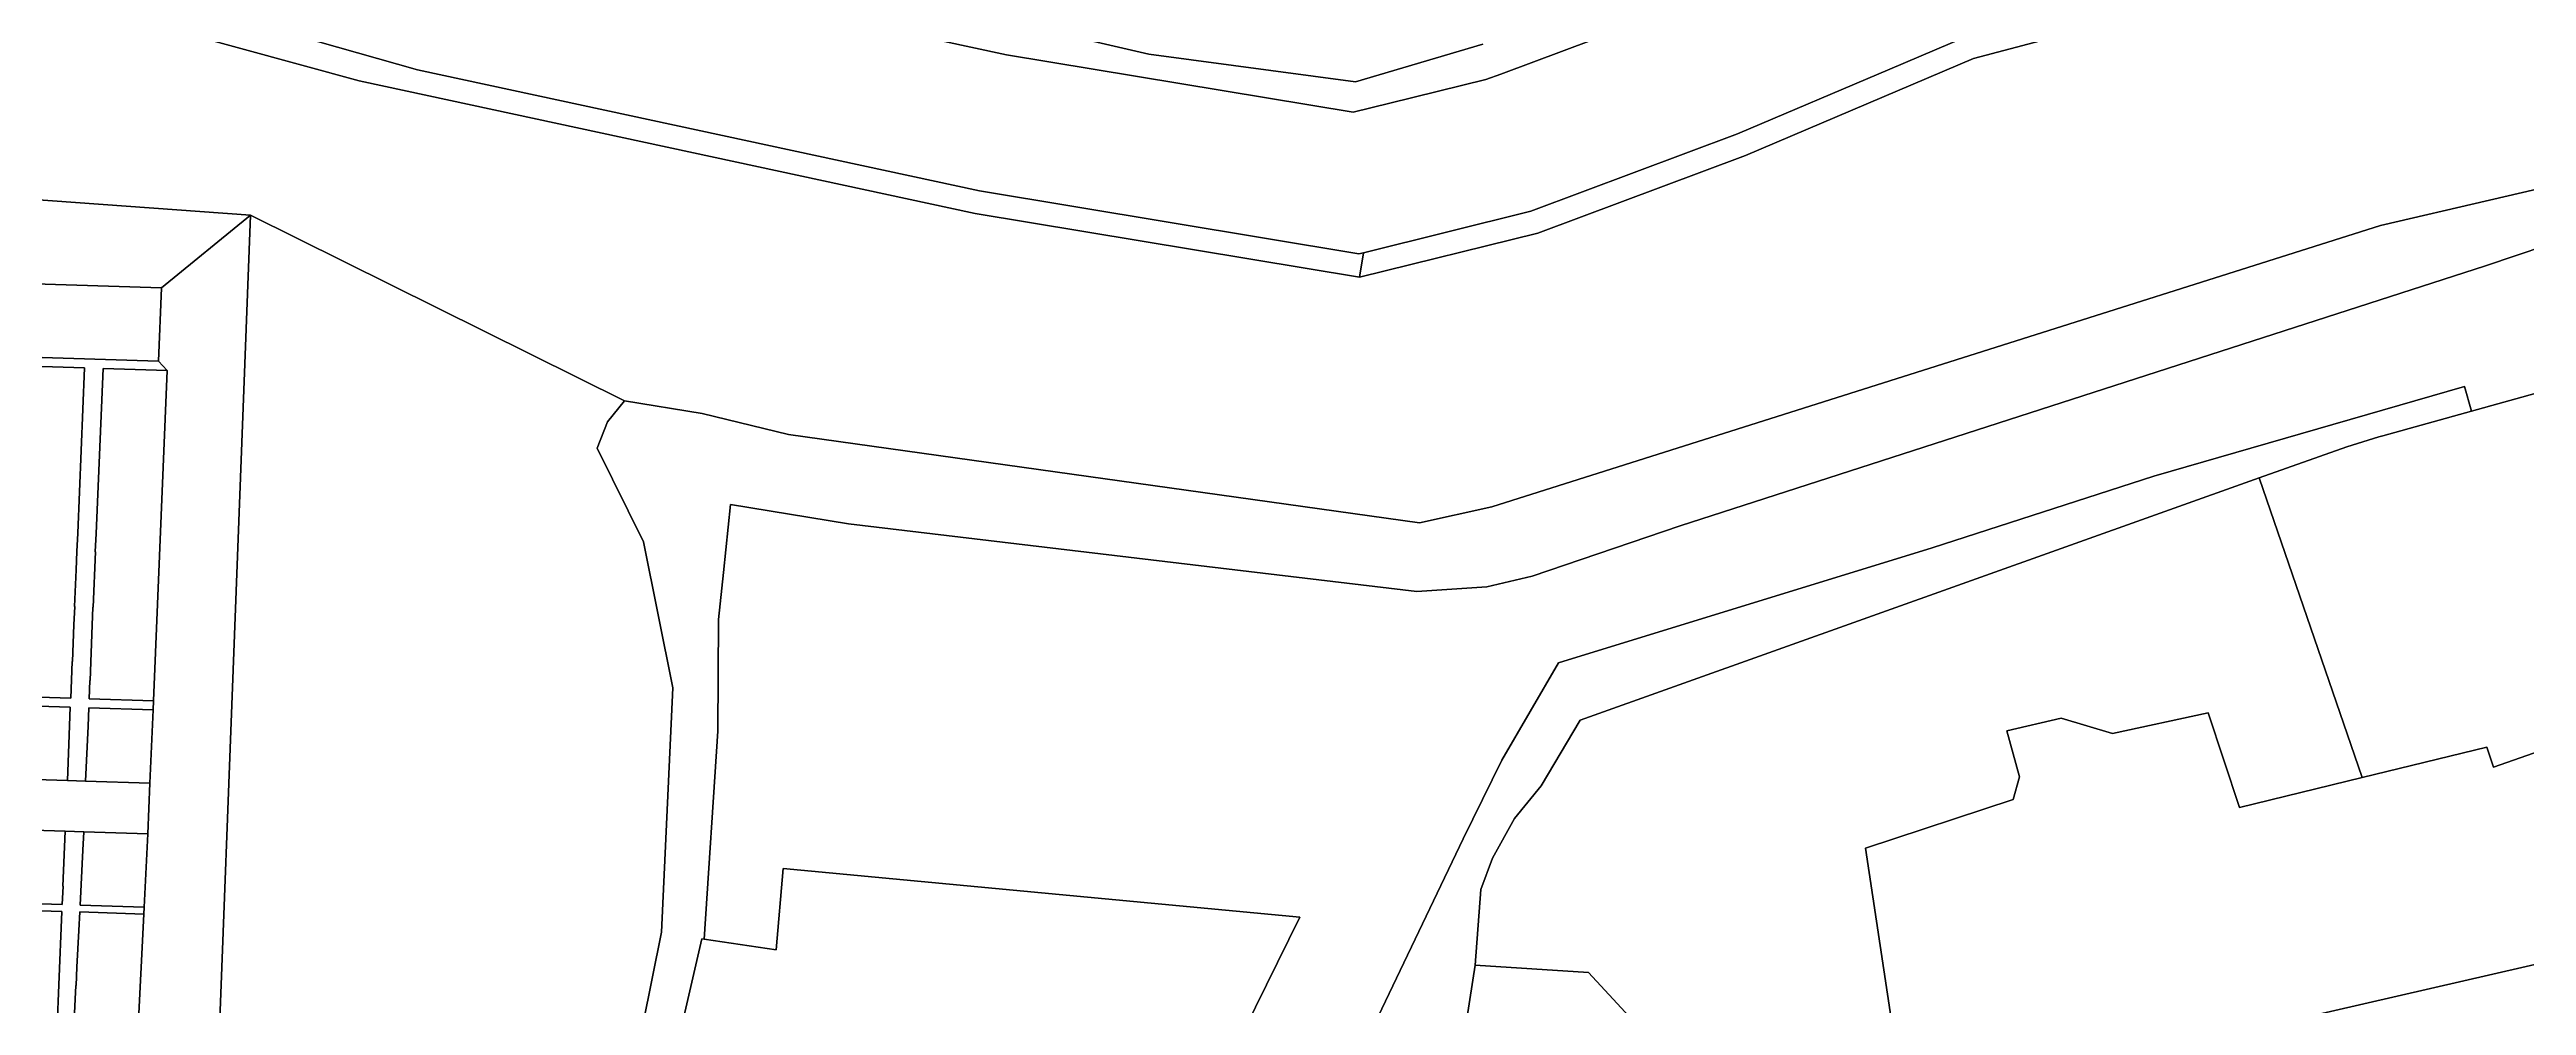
# Model space of a CAD drawing. Extents: x 536464 to 539642, y 1194643 to 1197409.
# Drawn here: x 537380 to 537920, y 1195774 to 1195983 of the extents above; entities that cross this region are included whole.
import ezdxf

# ---------------------------------------------------------------- set-up
doc = ezdxf.new("R2010")
doc.units = 0
for name, color, linetype in [('Level 30', 7, 'Continuous'), ('Level 32', 7, 'Continuous'), ('Level 33', 7, 'Continuous'), ('Level 35', 7, 'Continuous'), ('Level 54', 7, 'Continuous'), ('Level 59', 7, 'Continuous'), ('Level 60', 7, 'Continuous')]:
    doc.layers.add(name, color=color, linetype=linetype)

msp = doc.modelspace()

# ---------------------------------------------------------------- linework, layer by layer
at = {"layer": 'Level 30'}
for points in [[(537736.77, 1195992.33), (537696.5, 1195977.26), (537693.21, 1195976.15), (537672.32, 1195970.98), (537664.32, 1195968.99), (537588.85, 1195981.51), (537440.88, 1196013.39)], [(537440.88, 1196013.39), (537588.85, 1195981.51), (537664.32, 1195968.99), (537672.32, 1195970.98), (537693.21, 1195976.15), (537696.5, 1195977.26), (537736.77, 1195992.33)], [(537993.94, 1195983.59), (537982.67, 1195977.99), (537967.05, 1195969.89), (537935.64, 1195955.34), (537888.17, 1195944.32), (537694.57, 1195883.06), (537678.79, 1195879.58), (537541.31, 1195898.77), (537522.49, 1195903.37), (537505.62, 1195906.12), (537424.09, 1195946.53), (536980.64, 1195978.67), (536986.63, 1196009.38)], [(537383.77, 1195993.29), (537447.78, 1195975.84), (537581.98, 1195946.92), (537665.75, 1195933.03), (537704.58, 1195942.66), (537749.84, 1195959.59), (537799.46, 1195980.71), (537909.66, 1196009.8)], [(537909.66, 1196009.8), (537799.46, 1195980.71), (537749.84, 1195959.59), (537704.58, 1195942.66), (537665.75, 1195933.03), (537666.58, 1195938.39), (537703.07, 1195947.44), (537748.05, 1195964.25), (537781.23, 1195978.39), (537797.84, 1195985.44)], [(537438.72, 1195984.4), (537460.53, 1195978.2), (537582.96, 1195951.83), (537665.54, 1195938.14), (537666.58, 1195938.39), (537665.75, 1195933.03), (537581.98, 1195946.92), (537447.78, 1195975.84), (537383.77, 1195993.29)], [(537797.84, 1195985.44), (537781.23, 1195978.39), (537748.05, 1195964.25), (537703.07, 1195947.44), (537666.58, 1195938.39), (537665.54, 1195938.14), (537582.96, 1195951.83), (537460.53, 1195978.2), (537438.72, 1195984.4)], [(537593.12, 1195987.79), (537619.81, 1195981.63), (537664.85, 1195975.59), (537692.62, 1195983.84)], [(537692.62, 1195983.84), (537664.85, 1195975.59), (537619.81, 1195981.63), (537593.12, 1195987.79)], [(537503.4, 1195739.57), (537513.63, 1195790.42), (537516.14, 1195843.65), (537509.75, 1195875.39), (537499.63, 1195895.79), (537501.87, 1195901.58), (537505.62, 1195906.12), (537522.49, 1195903.37), (537541.31, 1195898.77), (537678.79, 1195879.58), (537694.57, 1195883.06), (537888.17, 1195944.32), (537935.64, 1195955.34)], [(537930.85, 1195942.19), (537911.03, 1195935.5), (537735.61, 1195878.91), (537703.36, 1195867.93), (537693.47, 1195865.58), (537678.23, 1195864.62), (537554.37, 1195879.35), (537528.7, 1195883.56), (537527.18, 1195868.76), (537526.1, 1195858.52), (537525.92, 1195834.14), (537522.94, 1195788.9), (537522.44, 1195788.97), (537506.88, 1195721.57)], [(537635.79, 1195759.35), (537652.74, 1195793.63), (537540.18, 1195804.24), (537538.66, 1195786.54), (537522.94, 1195788.9), (537525.92, 1195834.14), (537526.1, 1195858.52), (537527.18, 1195868.76), (537528.7, 1195883.56), (537554.37, 1195879.35), (537678.23, 1195864.62), (537693.47, 1195865.58), (537703.36, 1195867.93), (537735.61, 1195878.91), (537911.03, 1195935.5), (537930.85, 1195942.19)], [(537320.38, 1195645.24), (537393.24, 1195662.03), (537413.44, 1195666.63), (537501.91, 1195686.79), (537507.18, 1195688), (537977.02, 1195796.08), (538012.62, 1195804.27), (538123.2, 1195829.71), (538173.69, 1195841.32), (538188.01, 1195844.6), (538379.02, 1195888.31), (538476.76, 1195910.44), (538481.88, 1195911.6), (538530.06, 1195922.5), (538589.13, 1195935.88)], [(537374.08, 1195915.72), (537404.06, 1195914.78), (537405.98, 1195912.72), (537392.01, 1195913.18), (537390.5, 1195877.2), (537390.47, 1195877.2), (537390.3, 1195873.21), (537390.33, 1195873.21), (537389.83, 1195861.21), (537389.77, 1195861.21), (537389.6, 1195857.23), (537389.64, 1195857.23), (537389.15, 1195845.23), (537389.12, 1195845.23), (537388.96, 1195841.24), (537402.96, 1195840.8), (537402.89, 1195838.81), (537388.91, 1195839.25), (537388.74, 1195835.25), (537388.72, 1195835.25), (537388.2, 1195823.27), (537384.21, 1195823.4), (537384.56, 1195831.38), (537384.53, 1195831.38), (537384.86, 1195839.38), (537370.88, 1195839.82)], [(537947.14, 1195914.8), (537908.01, 1195903.89), (537906.46, 1195909.27), (537838.74, 1195889.7), (537790.46, 1195874.11), (537709.1, 1195849.04), (537696.71, 1195827.89), (537688.32, 1195810.73), (537664.95, 1195761.88)], [(537370.98, 1195841.81), (537384.98, 1195841.37), (537385.14, 1195845.36), (537385.11, 1195845.36), (537385.28, 1195849.36), (537385.31, 1195849.36), (537385.62, 1195857.35), (537385.64, 1195857.35), (537385.83, 1195861.34), (537385.79, 1195861.34), (537386.12, 1195869.34), (537386.16, 1195869.34), (537386.31, 1195873.33), (537386.29, 1195873.33), (537386.46, 1195877.32), (537386.48, 1195877.32), (537387.98, 1195913.3), (537373.99, 1195913.73)], [(537664.95, 1195761.88), (537688.32, 1195810.73), (537696.71, 1195827.89), (537709.1, 1195849.04), (537790.46, 1195874.11), (537838.74, 1195889.7), (537906.46, 1195909.27), (537908.01, 1195903.89), (537888.65, 1195898.5), (537887.81, 1195898.25), (537880.8, 1195896.14), (537861.69, 1195889.33), (537713.76, 1195836.56), (537705.28, 1195822.29), (537699.49, 1195815.16), (537694.67, 1195806.49), (537692.17, 1195799.71), (537690.92, 1195783.18), (537686.47, 1195754.66)], [(537782.34, 1195766.27), (537775.94, 1195808.72), (537808.1, 1195819.3), (537809.51, 1195824.24), (537806.77, 1195834.22), (537818.56, 1195837), (537829.76, 1195833.69), (537850.58, 1195838.2), (537857.44, 1195817.52), (537884.16, 1195824.05), (537911.3, 1195830.68), (537912.8, 1195826.36), (537928.78, 1195831.92)], [(537370.21, 1195823.84), (537384.21, 1195823.4), (537388.2, 1195823.27), (537402.21, 1195822.83), (537401.76, 1195811.84), (537387.79, 1195812.28), (537383.74, 1195812.41), (537369.76, 1195812.85)], [(537369.09, 1195796.86), (537383.1, 1195796.42), (537383.27, 1195800.41), (537383.24, 1195800.41), (537383.74, 1195812.41), (537387.79, 1195812.28), (537387.59, 1195808.28), (537387.56, 1195808.28), (537386.98, 1195796.29), (537400.96, 1195795.85), (537400.89, 1195794.35), (537386.91, 1195794.79), (537386.71, 1195790.79), (537386.69, 1195790.79), (537386.48, 1195786.79), (537386.29, 1195782.8), (537386.31, 1195782.8), (537386.11, 1195778.8), (537386.08, 1195778.8), (537385.49, 1195766.82)], [(537506.88, 1195721.57), (537522.44, 1195788.97), (537522.94, 1195788.9), (537538.66, 1195786.54), (537540.18, 1195804.24), (537652.74, 1195793.63), (537635.79, 1195759.35)], [(537977.02, 1195796.08), (537507.18, 1195688)], [(537381.99, 1195769.94), (537382.37, 1195778.92), (537382.34, 1195778.92), (537383.01, 1195794.92), (537369.03, 1195795.36)], [(537686.47, 1195754.66), (537690.92, 1195783.18), (537715.59, 1195781.64), (537737, 1195758.42)]]:
    msp.add_lwpolyline(points, dxfattribs=at)
for points in [[(537424.09, 1195946.53), (537404.73, 1195930.76), (537374.74, 1195931.71), (537364.17, 1195932.04), (537332.2, 1195933.06), (537319.39, 1195933.89), (537273.45, 1195936.86), (537268.66, 1195937.17), (537213.17, 1195940.76), (537197.73, 1195941.75), (537185.98, 1195942.52), (537130.31, 1195948.12), (537122.94, 1195948.71), (537097.91, 1195951.23), (537085, 1195952.54), (537064.5, 1195954.6), (537049.23, 1195956.14), (537048.24, 1195956.24), (537039.6, 1195957.11), (537036.62, 1195957.41), (536987.37, 1195962.37), (536980.64, 1195978.67)], [(537413.44, 1195666.63), (537393.24, 1195662.03), (537396.84, 1195677.43), (537397.61, 1195697.43), (537397.69, 1195699.43), (537398.38, 1195715.42), (537397.49, 1195726.43), (537400.89, 1195794.35), (537400.96, 1195795.85), (537401.76, 1195811.84), (537402.21, 1195822.83), (537402.89, 1195838.81), (537402.96, 1195840.8), (537405.98, 1195912.72), (537404.06, 1195914.78), (537404.73, 1195930.76), (537424.09, 1195946.53)], [(537505.62, 1195906.12), (537501.87, 1195901.58), (537499.63, 1195895.79), (537509.75, 1195875.39), (537516.14, 1195843.65), (537513.63, 1195790.42), (537503.4, 1195739.57), (537499.02, 1195721.33), (537499.62, 1195708.61), (537499.44, 1195707.51), (537501.91, 1195686.79), (537413.44, 1195666.63), (537424.09, 1195946.53)], [(537404.73, 1195930.76), (537404.06, 1195914.78), (537374.08, 1195915.72), (537374.74, 1195931.71)], [(537950.06, 1195907.53), (537953.38, 1195899.42), (537954.76, 1195898.63), (537955.5, 1195897.93), (537974.52, 1195849.16), (537977.06, 1195846.98), (537977.17, 1195846.76), (537931.33, 1195832.8), (537928.78, 1195831.92), (537912.8, 1195826.36), (537911.3, 1195830.68), (537884.16, 1195824.05), (537861.69, 1195889.33), (537880.8, 1195896.14), (537887.81, 1195898.25), (537888.65, 1195898.5), (537908.01, 1195903.89), (537947.14, 1195914.8)], [(537387.98, 1195913.3), (537386.48, 1195877.32), (537386.46, 1195877.32), (537386.29, 1195873.33), (537386.31, 1195873.33), (537386.16, 1195869.34), (537386.12, 1195869.34), (537385.79, 1195861.34), (537385.83, 1195861.34), (537385.64, 1195857.35), (537385.62, 1195857.35), (537385.31, 1195849.36), (537385.28, 1195849.36), (537385.11, 1195845.36), (537385.14, 1195845.36), (537384.98, 1195841.37), (537370.98, 1195841.81), (537371.3, 1195849.8), (537373.99, 1195913.73)], [(537405.98, 1195912.72), (537402.96, 1195840.8), (537388.96, 1195841.24), (537389.12, 1195845.23), (537389.15, 1195845.23), (537389.64, 1195857.23), (537389.6, 1195857.23), (537389.77, 1195861.21), (537389.83, 1195861.21), (537390.33, 1195873.21), (537390.3, 1195873.21), (537390.47, 1195877.2), (537390.5, 1195877.2), (537392.01, 1195913.18)], [(537884.16, 1195824.05), (537857.44, 1195817.52), (537850.58, 1195838.2), (537829.76, 1195833.69), (537818.56, 1195837), (537806.77, 1195834.22), (537809.51, 1195824.24), (537808.1, 1195819.3), (537775.94, 1195808.72), (537782.34, 1195766.27), (537765.71, 1195761.4), (537745.47, 1195758.12), (537737, 1195758.42), (537715.59, 1195781.64), (537690.92, 1195783.18), (537692.17, 1195799.71), (537694.67, 1195806.49), (537699.49, 1195815.16), (537705.28, 1195822.29), (537713.76, 1195836.56), (537861.69, 1195889.33)], [(537384.86, 1195839.38), (537384.53, 1195831.38), (537384.56, 1195831.38), (537384.21, 1195823.4), (537370.21, 1195823.84), (537370.88, 1195839.82)], [(537402.89, 1195838.81), (537402.21, 1195822.83), (537388.2, 1195823.27), (537388.72, 1195835.25), (537388.74, 1195835.25), (537388.91, 1195839.25)], [(537383.74, 1195812.41), (537383.24, 1195800.41), (537383.27, 1195800.41), (537383.1, 1195796.42), (537369.09, 1195796.86), (537369.76, 1195812.85)], [(537401.76, 1195811.84), (537400.96, 1195795.85), (537386.98, 1195796.29), (537387.56, 1195808.28), (537387.59, 1195808.28), (537387.79, 1195812.28)], [(537383.01, 1195794.92), (537382.34, 1195778.92), (537382.37, 1195778.92), (537381.99, 1195769.94), (537381.97, 1195769.94), (537381.76, 1195764.94), (537381.81, 1195764.94), (537381.59, 1195759.74), (537381.54, 1195759.74), (537381.21, 1195751.74), (537381.23, 1195751.74), (537381.06, 1195747.75), (537381.04, 1195747.75), (537380.88, 1195743.75), (537380.9, 1195743.75), (537380.74, 1195739.76), (537380.71, 1195739.76), (537380.53, 1195735.62), (537380.37, 1195731.76), (537380.39, 1195731.76), (537380.23, 1195727.76), (537366.23, 1195728.21), (537369.03, 1195795.36)], [(537400.89, 1195794.35), (537397.49, 1195726.43), (537383.49, 1195726.87), (537384.48, 1195746.84), (537384.5, 1195746.84), (537384.71, 1195750.84), (537384.69, 1195750.84), (537385.08, 1195758.83), (537385.29, 1195762.82), (537385.31, 1195762.82), (537385.51, 1195766.82), (537385.49, 1195766.82), (537386.08, 1195778.8), (537386.11, 1195778.8), (537386.31, 1195782.8), (537386.29, 1195782.8), (537386.48, 1195786.79), (537386.69, 1195790.79), (537386.71, 1195790.79), (537386.91, 1195794.79)]]:
    msp.add_lwpolyline(points, close=True, dxfattribs=at)

# ---------------------------------------------------------------- texts
at = {"layer": 'Level 32'}
for s, p in [('NTS(1951.07)', (537917.75, 1195867.26)), ('NTS(270.6);NTS(1332.71);CLN(553.59)', (537600.11, 1195835.09))]:
    msp.add_text(s, height=0.00763, dxfattribs=at).set_placement(p)
at = {"layer": 'Level 33'}
for s, p in [('DGT', (537469.81, 1195973.64)), ('ODT', (537389.37, 1195923.24)), ('DGT', (537390.12, 1195901.22)), ('ODT', (537397.46, 1195876.98)), ('CLN', (537788.61, 1195866.66)), ('SKC', (537917.8, 1195867.29)), ('ODT', (537600.28, 1195835.12)), ('ODT', (537395.53, 1195831.03)), ('NTS', (537753.9, 1195815.39)), ('ODT', (537394.35, 1195804.06)), ('SON', (537463.23, 1195802.1)), ('DGT', (537409.83, 1195800.46))]:
    msp.add_text(s, height=0.00763, dxfattribs=at).set_placement(p)
at = {"layer": 'Level 35'}
for s, p in [('353', (537469.84, 1195973.64)), ('361', (537389.4, 1195923.24)), ('403', (537390.15, 1195901.22)), ('395', (537397.49, 1195876.98)), ('463', (537788.64, 1195866.66)), ('400', (537917.82, 1195867.29)), ('507', (537600.31, 1195835.12)), ('405', (537395.56, 1195831.03)), ('446', (537753.92, 1195815.39)), ('424', (537394.38, 1195804.06)), ('526', (537463.26, 1195802.1)), ('530', (537409.86, 1195800.46))]:
    msp.add_text(s, height=0.00763, dxfattribs=at).set_placement(p)
at = {"layer": 'Level 54'}
for s, p in [('3602.76', (537469.84, 1195973.63)), ('479.93', (537389.4, 1195923.23)), ('479.00', (537390.15, 1195901.21)), ('1007.03', (537397.49, 1195876.97)), ('3225.97', (537788.64, 1195866.65)), ('6746.78', (537917.82, 1195867.28)), ('38635.05', (537600.31, 1195835.1)), ('223.99', (537395.56, 1195831.02)), ('11045.57', (537753.92, 1195815.38)), ('223.96', (537394.38, 1195804.05)), ('22244.46', (537463.26, 1195802.09)), ('4792.33', (537409.86, 1195800.45))]:
    msp.add_text(s, height=0.00763, dxfattribs=at).set_placement(p)
at = {"layer": 'Level 59'}
for s, p in [('GDC', (537917.82, 1195867.26)), ('GDC;GDC;GDC', (537600.31, 1195835.09))]:
    msp.add_text(s, height=0.00763, dxfattribs=at).set_placement(p)
at = {"layer": 'Level 60'}
for s, p in [('UBQ', (537469.81, 1195973.63)), ('GDC', (537389.37, 1195923.23)), ('UBQ', (537390.12, 1195901.21)), ('GDC', (537397.46, 1195876.97)), ('GDC', (537788.61, 1195866.65)), ('TKT', (537917.8, 1195867.28)), ('GDC', (537600.27, 1195835.1)), ('GDC', (537395.53, 1195831.02)), ('GDC', (537753.89, 1195815.38)), ('GDC', (537394.35, 1195804.05)), ('UBQ', (537463.23, 1195802.09)), ('UBQ', (537409.83, 1195800.45))]:
    msp.add_text(s, height=0.00763, dxfattribs=at).set_placement(p)

doc.saveas('drawing.dxf')
